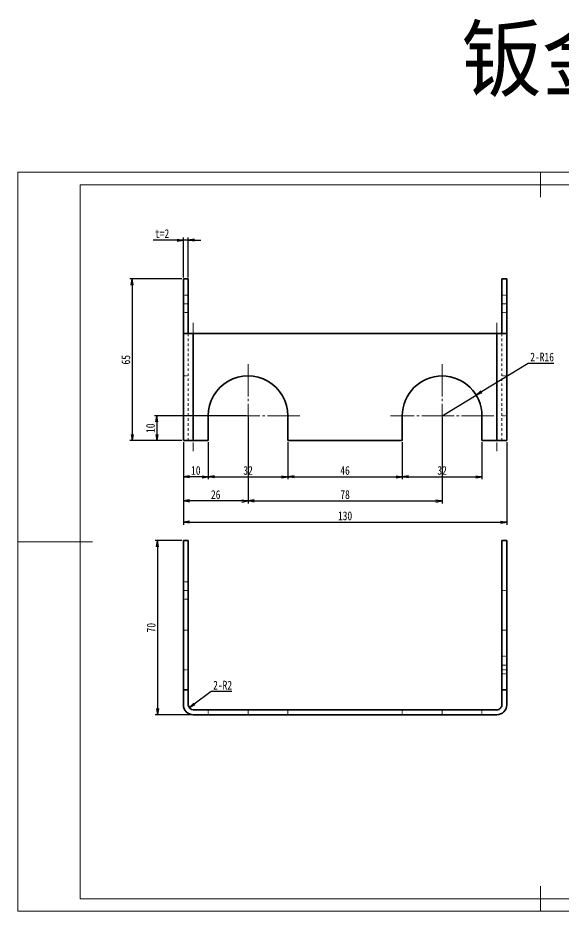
# Model space of a CAD drawing. Header units: millimetres. Extents: x -15766 to 80009, y -9701 to 15159.
# Drawn here: x -11557.6 to -11338.4, y 8886 to 9245.1 of the extents above; entities that cross this region are included whole.
import ezdxf

# ---------------------------------------------------------------- set-up
doc = ezdxf.new("R2010")
doc.units = ezdxf.units.MM
doc.linetypes.add('CENTER-HOKUTO_1', pattern=[16, 13, -1, 1, -1])
doc.linetypes.add('HIDDEN-HOKUTO_1', pattern=[2, 1, -1])
doc.layers.get('DEFPOINTS').update_dxf_attribs({"lineweight": 18})
for name, color, linetype, lineweight in [('AM_7', 2, 'CENTER-HOKUTO_1', 18), ('AM_HID', 1, 'HIDDEN-HOKUTO_1', 18), ('AM_VIS', 7, 'Continuous', 18), ('CDRAFT0', 7, 'Continuous', 18), ('title_frame', 7, 'Continuous', 18), ('word_dim', 9, 'Continuous', 18), ('粗实线层_1', 7, 'Continuous', 15)]:
    doc.layers.add(name, color=color, linetype=linetype, lineweight=lineweight)
doc.styles.add('DIM', font='', dxfattribs={"width": 0.8})
doc.styles.get('DIM').set_extended_font_data('NSimSun')
doc.dimstyles.new('1-1$0', dxfattribs={"dimtxt": 3.5, "dimasz": 2.5, "dimexe": 1, "dimexo": 0.625, "dimgap": 0.8, "dimtad": 1, "dimdsep": 46, "dimtxsty": 'DIM', "dimblk": 'OPEN', "dimcen": 0, "dimdle": 5, "dimclrd": 256, "dimclre": 256, "dimclrt": 3, "dimazin": 3, "dimtfac": 0.5, "dimtmove": 0, "dimatfit": 3, "dimldrblk": 'OPEN', "dimfxl": 0, "dimtolj": 1, "dimarcsym": 0})
doc.dimstyles.new('1-1$4', dxfattribs={"dimtxt": 3.5, "dimasz": 2.5, "dimexe": 1, "dimexo": 0.625, "dimgap": 0.8, "dimtad": 1, "dimtih": 1, "dimtoh": 1, "dimzin": 12, "dimdsep": 46, "dimtxsty": 'DIM', "dimblk": 'OPEN', "dimcen": 0, "dimdle": 5, "dimclrd": 256, "dimclre": 256, "dimclrt": 3, "dimazin": 3, "dimtfac": 0.5, "dimtmove": 0, "dimatfit": 3, "dimldrblk": 'OPEN', "dimfxl": 0, "dimtolj": 1, "dimarcsym": 0})

# ---------------------------------------------------------------- blocks, each defined once
blk = doc.blocks.new('*X1984')
at = {"layer": 'CDRAFT0'}
for p, q in [((420, 297), (0, 297)), ((0, 297), (0, 0)), ((420, 0), (420, 297)), ((0, 0), (420, 0))]:
    blk.add_line(p, q, dxfattribs=at)
at = {"layer": '粗实线层_1'}
for p, q in [((210, 297), (210, 287)), ((415, 292), (25, 292)), ((25, 292), (25, 5)), ((415, 5), (415, 292)), ((0, 148.5), (30, 148.5)), ((420, 148.5), (410, 148.5)), ((210, 0), (210, 10)), ((25, 5), (415, 5))]:
    blk.add_line(p, q, dxfattribs=at)
blk = doc.blocks.new('_OPEN')
at = {"color": 0, "linetype": 'ByBlock', "lineweight": -2}
for p, q in [((-1, 0.166667), (0, 0)), ((-1, -0.166667), (0, 0)), ((0, 0), (-1, 0))]:
    blk.add_line(p, q, dxfattribs=at)
blk = doc.blocks.new('*D2075')
at = {"layer": 'DEFPOINTS', "color": 0, "transparency": 16777216}
for p in [(-11465.07, 9085.12), (-11491.07, 9075.12), (-11491.07, 9050.85)]:
    blk.add_point(p, dxfattribs=at)
at = {"layer": 'word_dim', "linetype": 'Continuous', "lineweight": -2, "transparency": 16777216}
for p, q in [((-11465.07, 9084.49), (-11465.07, 9049.85)), ((-11491.07, 9074.49), (-11491.07, 9049.85)), ((-11467.57, 9050.85), (-11488.57, 9050.85))]:
    blk.add_line(p, q, dxfattribs=at)
at = {"layer": 'word_dim', "lineweight": -2, "transparency": 16777216, "xscale": 2.5, "yscale": 2.5, "zscale": 2.5, "rotation": 180}
blk.add_blockref('_OPEN', (-11491.07, 9050.85), dxfattribs=at)
at = {"layer": 'word_dim', "lineweight": -2, "transparency": 16777216, "xscale": 2.5, "yscale": 2.5, "zscale": 2.5}
blk.add_blockref('_OPEN', (-11465.07, 9050.85), dxfattribs=at)
at = {"layer": 'word_dim', "color": 3, "transparency": 16777216, "insert": (-11478.07, 9053.4), "char_height": 3.5, "attachment_point": 5, "style": 'DIM'}
blk.add_mtext('\\A1;26', dxfattribs=at)
blk = doc.blocks.new('*D2076')
at = {"layer": 'DEFPOINTS', "color": 0, "transparency": 16777216}
for p in [(-11491.07, 9075.12), (-11481.07, 9075.12), (-11491.07, 9060.56)]:
    blk.add_point(p, dxfattribs=at)
at = {"layer": 'word_dim', "linetype": 'Continuous', "lineweight": -2, "transparency": 16777216}
for p, q in [((-11491.07, 9074.49), (-11491.07, 9059.56)), ((-11481.07, 9074.49), (-11481.07, 9059.56)), ((-11483.57, 9060.56), (-11488.57, 9060.56))]:
    blk.add_line(p, q, dxfattribs=at)
at = {"layer": 'word_dim', "lineweight": -2, "transparency": 16777216, "xscale": 2.5, "yscale": 2.5, "zscale": 2.5, "rotation": 180}
blk.add_blockref('_OPEN', (-11491.07, 9060.56), dxfattribs=at)
at = {"layer": 'word_dim', "lineweight": -2, "transparency": 16777216, "xscale": 2.5, "yscale": 2.5, "zscale": 2.5}
blk.add_blockref('_OPEN', (-11481.07, 9060.56), dxfattribs=at)
at = {"layer": 'word_dim', "color": 3, "transparency": 16777216, "insert": (-11486.07, 9063.11), "char_height": 3.5, "attachment_point": 5, "style": 'DIM'}
blk.add_mtext('\\A1;10', dxfattribs=at)
blk = doc.blocks.new('*D2077')
at = {"layer": 'DEFPOINTS', "color": 0, "transparency": 16777216}
for p in [(-11481.07, 9075.12), (-11449.07, 9075.12), (-11449.07, 9060.56)]:
    blk.add_point(p, dxfattribs=at)
at = {"layer": 'word_dim', "linetype": 'Continuous', "lineweight": -2, "transparency": 16777216}
for p, q in [((-11481.07, 9074.49), (-11481.07, 9059.56)), ((-11449.07, 9074.49), (-11449.07, 9059.56)), ((-11478.57, 9060.56), (-11451.57, 9060.56))]:
    blk.add_line(p, q, dxfattribs=at)
at = {"layer": 'word_dim', "lineweight": -2, "transparency": 16777216, "xscale": 2.5, "yscale": 2.5, "zscale": 2.5, "rotation": 180}
blk.add_blockref('_OPEN', (-11481.07, 9060.56), dxfattribs=at)
at = {"layer": 'word_dim', "lineweight": -2, "transparency": 16777216, "xscale": 2.5, "yscale": 2.5, "zscale": 2.5}
blk.add_blockref('_OPEN', (-11449.07, 9060.56), dxfattribs=at)
at = {"layer": 'word_dim', "color": 3, "transparency": 16777216, "insert": (-11465.07, 9063.11), "char_height": 3.5, "attachment_point": 5, "style": 'DIM'}
blk.add_mtext('\\A1;32', dxfattribs=at)
blk = doc.blocks.new('*D2078')
at = {"layer": 'DEFPOINTS', "color": 0, "transparency": 16777216}
for p in [(-11449.07, 9075.12), (-11403.07, 9075.12), (-11403.07, 9060.56)]:
    blk.add_point(p, dxfattribs=at)
at = {"layer": 'word_dim', "linetype": 'Continuous', "lineweight": -2, "transparency": 16777216}
for p, q in [((-11449.07, 9074.49), (-11449.07, 9059.56)), ((-11403.07, 9074.49), (-11403.07, 9059.56)), ((-11446.57, 9060.56), (-11405.57, 9060.56))]:
    blk.add_line(p, q, dxfattribs=at)
at = {"layer": 'word_dim', "lineweight": -2, "transparency": 16777216, "xscale": 2.5, "yscale": 2.5, "zscale": 2.5, "rotation": 180}
blk.add_blockref('_OPEN', (-11449.07, 9060.56), dxfattribs=at)
at = {"layer": 'word_dim', "lineweight": -2, "transparency": 16777216, "xscale": 2.5, "yscale": 2.5, "zscale": 2.5}
blk.add_blockref('_OPEN', (-11403.07, 9060.56), dxfattribs=at)
at = {"layer": 'word_dim', "color": 3, "transparency": 16777216, "insert": (-11426.07, 9063.11), "char_height": 3.5, "attachment_point": 5, "style": 'DIM'}
blk.add_mtext('\\A1;46', dxfattribs=at)
blk = doc.blocks.new('*D2079')
at = {"layer": 'DEFPOINTS', "color": 0, "transparency": 16777216}
for p in [(-11403.07, 9075.12), (-11371.07, 9075.12), (-11371.07, 9060.56)]:
    blk.add_point(p, dxfattribs=at)
at = {"layer": 'word_dim', "linetype": 'Continuous', "lineweight": -2, "transparency": 16777216}
for p, q in [((-11403.07, 9074.49), (-11403.07, 9059.56)), ((-11371.07, 9074.49), (-11371.07, 9059.56)), ((-11400.57, 9060.56), (-11373.57, 9060.56))]:
    blk.add_line(p, q, dxfattribs=at)
at = {"layer": 'word_dim', "lineweight": -2, "transparency": 16777216, "xscale": 2.5, "yscale": 2.5, "zscale": 2.5, "rotation": 180}
blk.add_blockref('_OPEN', (-11403.07, 9060.56), dxfattribs=at)
at = {"layer": 'word_dim', "lineweight": -2, "transparency": 16777216, "xscale": 2.5, "yscale": 2.5, "zscale": 2.5}
blk.add_blockref('_OPEN', (-11371.07, 9060.56), dxfattribs=at)
at = {"layer": 'word_dim', "color": 3, "transparency": 16777216, "insert": (-11387.07, 9063.11), "char_height": 3.5, "attachment_point": 5, "style": 'DIM'}
blk.add_mtext('\\A1;32', dxfattribs=at)
blk = doc.blocks.new('*D2080')
at = {"layer": 'DEFPOINTS', "color": 0, "transparency": 16777216}
for p in [(-11465.07, 9085.12), (-11387.07, 9085.12), (-11387.07, 9050.85)]:
    blk.add_point(p, dxfattribs=at)
at = {"layer": 'word_dim', "linetype": 'Continuous', "lineweight": -2, "transparency": 16777216}
for p, q in [((-11465.07, 9084.49), (-11465.07, 9049.85)), ((-11387.07, 9084.49), (-11387.07, 9049.85)), ((-11462.57, 9050.85), (-11389.57, 9050.85))]:
    blk.add_line(p, q, dxfattribs=at)
at = {"layer": 'word_dim', "lineweight": -2, "transparency": 16777216, "xscale": 2.5, "yscale": 2.5, "zscale": 2.5, "rotation": 180}
blk.add_blockref('_OPEN', (-11465.07, 9050.85), dxfattribs=at)
at = {"layer": 'word_dim', "lineweight": -2, "transparency": 16777216, "xscale": 2.5, "yscale": 2.5, "zscale": 2.5}
blk.add_blockref('_OPEN', (-11387.07, 9050.85), dxfattribs=at)
at = {"layer": 'word_dim', "color": 3, "transparency": 16777216, "insert": (-11426.07, 9053.4), "char_height": 3.5, "attachment_point": 5, "style": 'DIM'}
blk.add_mtext('\\A1;78', dxfattribs=at)
blk = doc.blocks.new('*D2081')
at = {"layer": 'DEFPOINTS', "color": 0, "transparency": 16777216}
for p in [(-11491.07, 9075.12), (-11361.07, 9075.12), (-11361.07, 9042.31)]:
    blk.add_point(p, dxfattribs=at)
at = {"layer": 'word_dim', "linetype": 'Continuous', "lineweight": -2, "transparency": 16777216}
for p, q in [((-11491.07, 9074.49), (-11491.07, 9041.31)), ((-11361.07, 9074.49), (-11361.07, 9041.31)), ((-11488.57, 9042.31), (-11363.57, 9042.31))]:
    blk.add_line(p, q, dxfattribs=at)
at = {"layer": 'word_dim', "lineweight": -2, "transparency": 16777216, "xscale": 2.5, "yscale": 2.5, "zscale": 2.5, "rotation": 180}
blk.add_blockref('_OPEN', (-11491.07, 9042.31), dxfattribs=at)
at = {"layer": 'word_dim', "lineweight": -2, "transparency": 16777216, "xscale": 2.5, "yscale": 2.5, "zscale": 2.5}
blk.add_blockref('_OPEN', (-11361.07, 9042.31), dxfattribs=at)
at = {"layer": 'word_dim', "color": 3, "transparency": 16777216, "insert": (-11426.07, 9044.86), "char_height": 3.5, "attachment_point": 5, "style": 'DIM'}
blk.add_mtext('\\A1;130', dxfattribs=at)
blk = doc.blocks.new('*D2082')
at = {"layer": 'DEFPOINTS', "color": 0, "transparency": 16777216}
for p in [(-11465.07, 9085.12), (-11501.73, 9075.12), (-11491.07, 9075.12)]:
    blk.add_point(p, dxfattribs=at)
at = {"layer": 'word_dim', "linetype": 'Continuous', "lineweight": -2, "transparency": 16777216}
for p, q in [((-11465.7, 9085.12), (-11502.73, 9085.12)), ((-11501.73, 9082.62), (-11501.73, 9077.62)), ((-11491.7, 9075.12), (-11502.73, 9075.12))]:
    blk.add_line(p, q, dxfattribs=at)
at = {"layer": 'word_dim', "lineweight": -2, "transparency": 16777216, "xscale": 2.5, "yscale": 2.5, "zscale": 2.5}
for p, rotation in [((-11501.73, 9085.12), 90), ((-11501.73, 9075.12), 270)]:
    blk.add_blockref('_OPEN', p, dxfattribs=dict(at, rotation=rotation))
at = {"layer": 'word_dim', "color": 3, "transparency": 16777216, "insert": (-11504.28, 9080.12), "char_height": 3.5, "attachment_point": 5, "rotation": 90, "style": 'DIM'}
blk.add_mtext('\\A1;10', dxfattribs=at)
blk = doc.blocks.new('*D2083')
at = {"layer": 'DEFPOINTS', "color": 0, "transparency": 16777216}
for p in [(-11491.07, 9140.12), (-11511.63, 9075.12), (-11491.07, 9075.12)]:
    blk.add_point(p, dxfattribs=at)
at = {"layer": 'word_dim', "linetype": 'Continuous', "lineweight": -2, "transparency": 16777216}
for p, q in [((-11491.7, 9140.12), (-11512.63, 9140.12)), ((-11511.63, 9137.62), (-11511.63, 9077.62)), ((-11491.7, 9075.12), (-11512.63, 9075.12))]:
    blk.add_line(p, q, dxfattribs=at)
at = {"layer": 'word_dim', "lineweight": -2, "transparency": 16777216, "xscale": 2.5, "yscale": 2.5, "zscale": 2.5}
for p, rotation in [((-11511.63, 9140.12), 90), ((-11511.63, 9075.12), 270)]:
    blk.add_blockref('_OPEN', p, dxfattribs=dict(at, rotation=rotation))
at = {"layer": 'word_dim', "color": 3, "transparency": 16777216, "insert": (-11514.18, 9107.62), "char_height": 3.5, "attachment_point": 5, "rotation": 90, "style": 'DIM'}
blk.add_mtext('\\A1;65', dxfattribs=at)
blk = doc.blocks.new('*D2084')
at = {"layer": 'DEFPOINTS', "color": 0, "transparency": 16777216}
for p in [(-11491.07, 9155.75), (-11491.07, 9140.12), (-11489.07, 9140.12)]:
    blk.add_point(p, dxfattribs=at)
at = {"layer": 'word_dim', "linetype": 'Continuous', "lineweight": -2, "transparency": 16777216}
for p, q in [((-11493.57, 9155.75), (-11503.15, 9155.75)), ((-11491.07, 9140.74), (-11491.07, 9156.75)), ((-11489.07, 9155.75), (-11491.07, 9155.75)), ((-11489.07, 9140.74), (-11489.07, 9156.75)), ((-11486.57, 9155.75), (-11484.07, 9155.75))]:
    blk.add_line(p, q, dxfattribs=at)
at = {"layer": 'word_dim', "lineweight": -2, "transparency": 16777216, "xscale": 2.5, "yscale": 2.5, "zscale": 2.5}
blk.add_blockref('_OPEN', (-11491.07, 9155.75), dxfattribs=at)
at = {"layer": 'word_dim', "lineweight": -2, "transparency": 16777216, "xscale": 2.5, "yscale": 2.5, "zscale": 2.5, "rotation": 180}
blk.add_blockref('_OPEN', (-11489.07, 9155.75), dxfattribs=at)
at = {"layer": 'word_dim', "color": 3, "transparency": 16777216, "insert": (-11499.61, 9158.3), "char_height": 3.5, "attachment_point": 5, "style": 'DIM'}
blk.add_mtext('\\A1;t=2', dxfattribs=at)
blk = doc.blocks.new('*D2093')
at = {"layer": 'DEFPOINTS', "color": 0, "transparency": 16777216}
for p in [(-11373.4, 9093.43), (-11387.07, 9085.12)]:
    blk.add_point(p, dxfattribs=at)
at = {"layer": 'word_dim', "linetype": 'Continuous', "lineweight": -2, "transparency": 16777216}
for p, q in [((-11352.46, 9106.16), (-11371.26, 9094.73)), ((-11342.11, 9106.16), (-11352.46, 9106.16)), ((-11387.07, 9085.12), (-11373.4, 9093.43))]:
    blk.add_line(p, q, dxfattribs=at)
at = {"layer": 'word_dim', "lineweight": -2, "transparency": 16777216, "xscale": 2.5, "yscale": 2.5, "zscale": 2.5, "rotation": 211.293093675381}
blk.add_blockref('_OPEN', (-11373.4, 9093.43), dxfattribs=at)
at = {"layer": 'word_dim', "color": 3, "transparency": 16777216, "insert": (-11346.88, 9108.71), "char_height": 3.5, "attachment_point": 5, "style": 'DIM'}
blk.add_mtext('\\A1;2-R16', dxfattribs=at)
blk = doc.blocks.new('*D2095')
at = {"layer": 'DEFPOINTS', "color": 0, "transparency": 16777216}
for p in [(-11491.07, 9034.92), (-11501.44, 8964.92), (-11487.07, 8964.92)]:
    blk.add_point(p, dxfattribs=at)
at = {"layer": 'word_dim', "linetype": 'Continuous', "lineweight": -2, "transparency": 16777216}
for p, q in [((-11491.7, 9034.92), (-11502.44, 9034.92)), ((-11501.44, 9032.42), (-11501.44, 8967.42)), ((-11487.7, 8964.92), (-11502.44, 8964.92))]:
    blk.add_line(p, q, dxfattribs=at)
at = {"layer": 'word_dim', "lineweight": -2, "transparency": 16777216, "xscale": 2.5, "yscale": 2.5, "zscale": 2.5}
for p, rotation in [((-11501.44, 9034.92), 90), ((-11501.44, 8964.92), 270)]:
    blk.add_blockref('_OPEN', p, dxfattribs=dict(at, rotation=rotation))
at = {"layer": 'word_dim', "color": 3, "transparency": 16777216, "insert": (-11503.99, 8999.92), "char_height": 3.5, "attachment_point": 5, "rotation": 90, "style": 'DIM'}
blk.add_mtext('\\A1;70', dxfattribs=at)
blk = doc.blocks.new('*D2096')
at = {"layer": 'DEFPOINTS', "color": 0, "transparency": 16777216}
for p in [(-11488.68, 8967.73), (-11487.07, 8968.92)]:
    blk.add_point(p, dxfattribs=at)
at = {"layer": 'word_dim', "linetype": 'Continuous', "lineweight": -2, "transparency": 16777216}
for p, q in [((-11479.84, 8974.26), (-11486.67, 8969.21)), ((-11471.53, 8974.26), (-11479.84, 8974.26))]:
    blk.add_line(p, q, dxfattribs=at)
at = {"layer": 'word_dim', "lineweight": -2, "transparency": 16777216, "xscale": 2.5, "yscale": 2.5, "zscale": 2.5, "rotation": 216.4661820496809}
blk.add_blockref('_OPEN', (-11488.68, 8967.73), dxfattribs=at)
at = {"layer": 'word_dim', "color": 3, "transparency": 16777216, "insert": (-11475.29, 8976.81), "char_height": 3.5, "attachment_point": 5, "style": 'DIM'}
blk.add_mtext('\\A1;2-R2', dxfattribs=at)

msp = doc.modelspace()

# ---------------------------------------------------------------- linework, layer by layer
at = {"layer": 'AM_7', "ltscale": 0.06001}
for p, q in [((-11491.27321, 9130.11759), (-11488.87282, 9130.11759)), ((-11491.27321, 9014.91749), (-11488.87282, 9014.91749)), ((-11465.07301, 8967.11744), (-11465.07301, 8964.71705))]:
    msp.add_line(p, q, dxfattribs=at)
at = {"layer": 'AM_7', "ltscale": 0.060022}
for p, q in [((-11360.87282, 9130.11759), (-11363.27369, 9130.11759)), ((-11488.87282, 9085.11759), (-11491.27369, 9085.11759)), ((-11488.87282, 8998.91749), (-11491.27369, 8998.91749)), ((-11360.87282, 8998.91749), (-11363.27369, 8998.91749)), ((-11360.87282, 8984.91749), (-11363.27369, 8984.91749))]:
    msp.add_line(p, q, dxfattribs=at)
at = {"layer": 'AM_7'}
for p, q in [((-11487.07301, 9122.41764), (-11487.07301, 9070.81702)), ((-11365.07301, 9122.41764), (-11365.07301, 9070.81702)), ((-11465.07301, 9105.91761), (-11465.07301, 9064.31757)), ((-11387.07301, 9105.91761), (-11387.07301, 9064.31757)), ((-11444.27321, 9085.11759), (-11485.87282, 9085.11759)), ((-11366.27321, 9085.11759), (-11407.87282, 9085.11759))]:
    msp.add_line(p, q, dxfattribs=at)
at = {"layer": 'AM_7', "ltscale": 0.059998}
msp.add_line((-11387.07301, 8964.71753), (-11387.07301, 8967.11744), dxfattribs=at)
at = {"layer": 'AM_HID', "ltscale": 0.05}
for p, q in [((-11491.07301, 9133.61759), (-11489.07301, 9133.61759)), ((-11361.07301, 9133.61759), (-11363.07301, 9133.61759)), ((-11491.07301, 9126.61759), (-11489.07301, 9126.61759)), ((-11361.07301, 9126.61759), (-11363.07301, 9126.61759)), ((-11489.07301, 9101.11759), (-11491.07301, 9101.11759)), ((-11361.07301, 9101.11759), (-11363.07301, 9101.11759)), ((-11489.07301, 9085.11759), (-11491.07301, 9085.11759)), ((-11489.07301, 9085.11759), (-11491.07301, 9085.11759)), ((-11361.07301, 9085.11759), (-11363.07301, 9085.11759)), ((-11361.07301, 9085.11759), (-11363.07301, 9085.11759)), ((-11491.07301, 9018.41749), (-11489.07301, 9018.41749)), ((-11489.07301, 9014.91749), (-11491.07301, 9014.91749)), ((-11361.07301, 9014.91749), (-11363.07301, 9014.91749)), ((-11491.07301, 9011.41749), (-11489.07301, 9011.41749)), ((-11361.07301, 8988.41749), (-11363.07301, 8988.41749)), ((-11489.07301, 8982.91749), (-11491.07301, 8982.91749)), ((-11361.07301, 8982.91749), (-11363.07301, 8982.91749)), ((-11361.07301, 8981.41749), (-11363.07301, 8981.41749)), ((-11481.07301, 8964.91749), (-11481.07301, 8966.91749)), ((-11449.07301, 8966.91749), (-11449.07301, 8964.91749)), ((-11403.07301, 8964.91749), (-11403.07301, 8966.91749)), ((-11371.07301, 8964.91749), (-11371.07301, 8966.91749))]:
    msp.add_line(p, q, dxfattribs=at)
at = {"layer": 'AM_HID'}
for p, q in [((-11489.07301, 9118.11759), (-11489.07301, 9075.11759)), ((-11487.07301, 9118.11759), (-11487.07301, 9075.11759)), ((-11365.07301, 9118.11759), (-11365.07301, 9075.11759)), ((-11363.07301, 9118.11759), (-11363.07301, 9075.11759))]:
    msp.add_line(p, q, dxfattribs=at)
at = {"layer": 'AM_VIS', "lineweight": 35, "ltscale": 0.05}
for p, q in [((-11491.07301, 9140.11759), (-11489.07301, 9140.11759)), ((-11363.07301, 9140.11759), (-11361.07301, 9140.11759)), ((-11489.07301, 9034.91749), (-11491.07301, 9034.91749)), ((-11361.07301, 9034.91749), (-11363.07301, 9034.91749)), ((-11491.07301, 8974.91749), (-11489.07301, 8974.91749)), ((-11363.07301, 8974.91749), (-11361.07301, 8974.91749))]:
    msp.add_line(p, q, dxfattribs=at)
at = {"layer": 'AM_VIS', "lineweight": 35}
for p, q in [((-11491.07301, 9140.11759), (-11491.07301, 9118.11759)), ((-11489.07301, 9140.11759), (-11489.07301, 9118.11759)), ((-11363.07301, 9140.11759), (-11363.07301, 9118.11759)), ((-11361.07301, 9140.11759), (-11361.07301, 9118.11759)), ((-11491.07301, 9118.11759), (-11491.07301, 9075.11759)), ((-11365.07301, 9118.11759), (-11487.07301, 9118.11759)), ((-11487.07301, 9118.11759), (-11487.07301, 9075.11759)), ((-11365.07301, 9118.11759), (-11365.07301, 9075.11759)), ((-11361.07301, 9118.11759), (-11361.07301, 9075.11759)), ((-11449.07301, 9075.11759), (-11403.07301, 9075.11759)), ((-11491.07301, 8974.91749), (-11491.07301, 9034.91749)), ((-11489.07301, 8974.91749), (-11489.07301, 9034.91749)), ((-11363.07301, 9034.91749), (-11363.07301, 8974.91749)), ((-11361.07301, 9034.91749), (-11361.07301, 8974.91749)), ((-11487.07301, 8966.91749), (-11365.07301, 8966.91749)), ((-11365.07301, 8964.91749), (-11487.07301, 8964.91749))]:
    msp.add_line(p, q, dxfattribs=at)
at = {"layer": 'AM_VIS', "lineweight": 35, "ltscale": 0.1}
for p, q in [((-11491.07301, 9118.11759), (-11487.07301, 9118.11759)), ((-11365.07301, 9118.11759), (-11361.07301, 9118.11759)), ((-11491.07301, 9075.11759), (-11487.07301, 9075.11759)), ((-11365.07301, 9075.11759), (-11361.07301, 9075.11759))]:
    msp.add_line(p, q, dxfattribs=at)
at = {"layer": 'AM_VIS', "lineweight": 35, "ltscale": 0.25}
for p, q in [((-11481.07301, 9075.11759), (-11481.07301, 9085.11759)), ((-11449.07301, 9085.11759), (-11449.07301, 9075.11759)), ((-11403.07301, 9085.11759), (-11403.07301, 9075.11759)), ((-11371.07301, 9075.11759), (-11371.07301, 9085.11759))]:
    msp.add_line(p, q, dxfattribs=at)
at = {"layer": 'AM_VIS', "lineweight": 35, "ltscale": 0.15}
for p, q in [((-11487.07301, 9075.11759), (-11481.07301, 9075.11759)), ((-11371.07301, 9075.11759), (-11365.07301, 9075.11759)), ((-11491.07301, 8968.91749), (-11491.07301, 8974.91749)), ((-11489.07301, 8968.91749), (-11489.07301, 8974.91749)), ((-11363.07301, 8968.91749), (-11363.07301, 8974.91749)), ((-11361.07301, 8968.91749), (-11361.07301, 8974.91749))]:
    msp.add_line(p, q, dxfattribs=at)
at = {"layer": 'AM_VIS', "lineweight": 35}
for centre, radius, start, end in [((-11465.07301, 9085.11759), 16, 0, 180.000005), ((-11387.07301, 9085.11759), 16, 0, 179.999995), ((-11487.07301, 8968.91749), 4, 180.000005, 269.9999975), ((-11487.07301, 8968.91749), 2, 180.000005, 269.9999975), ((-11365.07301, 8968.91749), 4, 269.9999975, 0), ((-11365.07301, 8968.91749), 2, 269.9999975, 0.0000001)]:
    msp.add_arc(centre, radius, start, end, dxfattribs=at)

# ---------------------------------------------------------------- block references
at = {"layer": 'title_frame'}
msp.add_blockref('*X1984', (-11557.57784, 8885.97315), dxfattribs=at)

# ---------------------------------------------------------------- texts
at = {"layer": 'word_dim', "color": 3, "insert": (-11379.40629, 9241.11527), "char_height": 25, "width": 116.6634772, "attachment_point": 1}
msp.add_mtext('钣金', dxfattribs=at)

# ---------------------------------------------------------------- dimensions: what is measured, and where the dimension line sits
at = {"layer": 'word_dim', "color": 3, "true_color": 0x00ff00}
dim = msp.add_linear_dim(base=(-11491.07301, 9155.74526), p1=(-11489.07301, 9140.11759), p2=(-11491.07301, 9140.11759), text='t=<>', dimstyle='1-1$0', dxfattribs=at)
dim.commit()
dim.dimension.update_dxf_attribs({"geometry": '*D2084', "text_midpoint": (-11499.61079, 9158.29526)})
for base, p1, p2, picture, middle in [((-11511.63404, 9075.11759), (-11491.07301, 9140.11759), (-11491.07301, 9075.11759), '*D2083', (-11514.18404, 9107.61759)), ((-11501.73026, 9075.11759), (-11465.07301, 9085.11759), (-11491.07301, 9075.11759), '*D2082', (-11504.28026, 9080.11759)), ((-11501.438, 8964.91749), (-11491.07301, 9034.91749), (-11487.07301, 8964.91749), '*D2095', (-11503.988, 8999.91749))]:
    dim = msp.add_linear_dim(base=base, p1=p1, p2=p2, angle=90, dimstyle='1-1$0', dxfattribs=at)
    dim.commit()
    dim.dimension.update_dxf_attribs({"geometry": picture, "text_midpoint": middle})
dim = msp.add_radius_dim(center=(-11387.07301, 9085.11759), mpoint=(-11373.40067, 9093.42825), text='2-<>', dimstyle='1-1$4', dxfattribs=at)
dim.commit()
dim.dimension.update_dxf_attribs({"geometry": '*D2093', "text_midpoint": (-11346.88438, 9106.15696), "dimtype": 164})
for base, p1, p2, picture, middle in [((-11491.07301, 9050.8509), (-11465.07301, 9085.11759), (-11491.07301, 9075.11759), '*D2075', (-11478.07301, 9053.4009)), ((-11387.07301, 9050.8509), (-11465.07301, 9085.11759), (-11387.07301, 9085.11759), '*D2080', (-11426.07301, 9053.4009)), ((-11491.07301, 9060.55981), (-11481.07301, 9075.11759), (-11491.07301, 9075.11759), '*D2076', (-11486.07301, 9063.10981)), ((-11361.07301, 9042.30629), (-11491.07301, 9075.11759), (-11361.07301, 9075.11759), '*D2081', (-11426.07301, 9044.85629)), ((-11449.07301, 9060.55981), (-11481.07301, 9075.11759), (-11449.07301, 9075.11759), '*D2077', (-11465.07301, 9063.10981)), ((-11403.07301, 9060.55981), (-11449.07301, 9075.11759), (-11403.07301, 9075.11759), '*D2078', (-11426.07301, 9063.10981)), ((-11371.07301, 9060.55981), (-11403.07301, 9075.11759), (-11371.07301, 9075.11759), '*D2079', (-11387.07301, 9063.10981))]:
    dim = msp.add_linear_dim(base=base, p1=p1, p2=p2, dimstyle='1-1$0', dxfattribs=at)
    dim.commit()
    dim.dimension.update_dxf_attribs({"geometry": picture, "text_midpoint": middle})
dim = msp.add_radius_dim(center=(-11487.07301, 8968.91749), mpoint=(-11488.68143, 8967.72879), text='2-<>', dimstyle='1-1$4', override={"dimtmove": 1}, dxfattribs=at)
dim.commit()
dim.dimension.update_dxf_attribs({"geometry": '*D2096', "text_midpoint": (-11479.84318, 8974.26068), "dimtype": 164})

doc.saveas('drawing.dxf')
